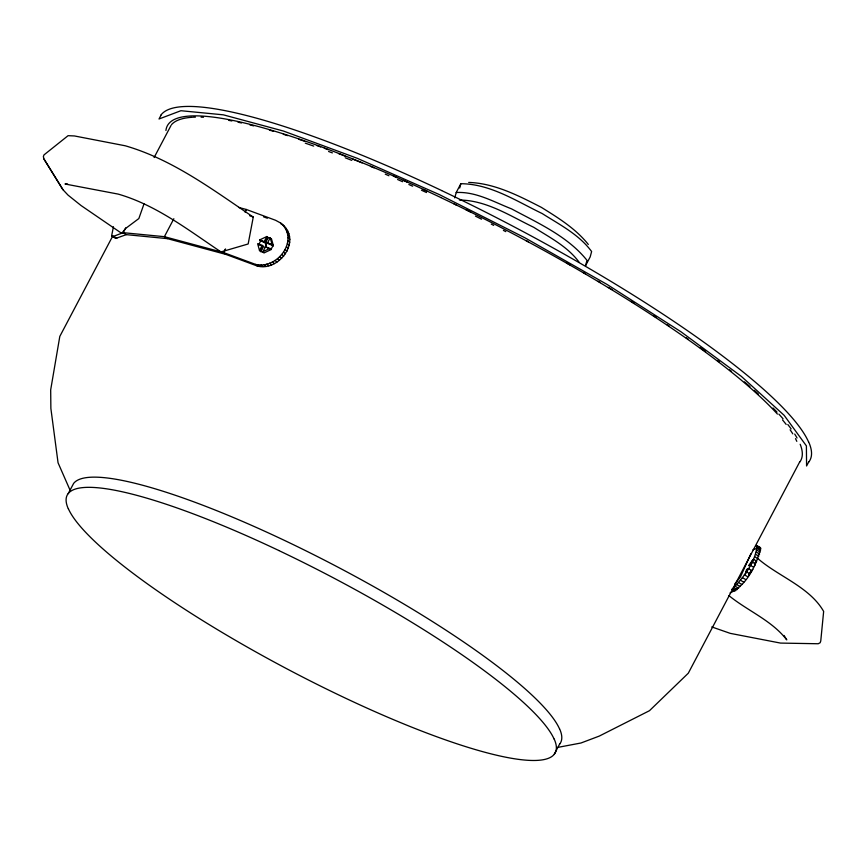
<?xml version="1.0" encoding="UTF-8"?>
<svg xmlns="http://www.w3.org/2000/svg" width="867" height="867" viewBox="0 0 867 867"><rect width="100%" height="100%" fill="white"/><g stroke="black" fill="none" stroke-linecap="round" stroke-linejoin="round"><path stroke-width="1.3" d="M111.68 235.575L113.512 236.333L123.179 232.681L164.383 236.68L223.632 252.6L255.57 264.392C276.237 269.604 298.356 242.153 282.718 224.878C301.608 241.004 279.055 271.772 257.391 266.05L225.799 254.378L167.439 238.642L126.246 234.643L115.972 238.36L111.68 235.575L113.425 226.753M735.942 590.557L732.648 588.682C743.875 577.086 755.482 562 757.075 545.69L755.861 545.56L760.662 548.172C756.403 565.197 746.758 585.366 730.057 592.941M144.02 203.864L138.839 218.56L125.693 228.4L121.716 233.364L81.054 205.533L68.016 195.097L62.933 189.678L44.033 159.138L43.35 156.656L43.979 154.911L68.081 135.675L74.443 135.956L125.26 145.786C172.609 159.474 212.989 189.873 253.262 217.064L248.168 243.974L221.009 251.929C188.507 230.232 156.353 205.067 118.183 194.1L64.982 183.988L67.615 184.032M454.763 197.893L456.215 192.517L460.854 183.706C490.299 183.847 516.429 201.155 542.168 213.542C559.67 224.64 579.037 234.513 591.63 251.528L590.189 256.892L585.539 265.703L586.992 260.328C567.592 236.236 538.19 223.177 511.519 208.86C493.735 201.924 475.907 191.412 456.215 192.517M459.705 188.009L460.854 183.706M745.284 574.041L746.617 569.435L747.983 568.925L745.815 573.011M754.745 565.674L756.078 561.068L754.463 564.135M750.876 553.731L740.418 576.978L734.761 584.022M258.875 244.841L260.577 240.831L266.96 243.248L265.064 247.073L266.537 247.507L265.15 242.532L267.849 237.417L271.208 238.653M161.186 114.899L159.029 118.985L180.91 110.716L223.361 114.834L283.487 131.058L357.204 158.282L439.482 194.652L524.708 237.688L607.073 284.452L680.985 331.779L741.383 376.419L784.158 415.336L806.397 445.887L806.581 465.98L808.738 461.894M112.623 236.236L59.801 336.418L50.687 389.836L50.871 408.422L58.056 462.783L70.487 491.145M154.12 157.523L171.102 125.325M125.704 227.891L123.179 232.681L126.246 234.643M173.855 218.722L164.383 236.68L167.439 238.642M68.2 493.691L73.597 483.461A273.853 50.85 27.8 0 1 284.105 540.239A277.212 51.467 27.8 0 1 559.497 728.822M223.632 252.6L225.528 249.002L223.686 252.644L225.799 254.378M245.101 211.884L246.358 209.489L275.554 220.272L280.594 223.014L284.539 226.536M245.155 211.927L246.358 209.489L238.631 207.419M259.493 250.487L262.192 245.372L257.618 243.681L259.493 250.487L260.761 251.647L262.918 247.55M265.432 242.782L264.175 241.633L266.863 236.518L268.131 237.666L265.432 242.782L259.591 239.942L266.863 236.518M262.853 251.733L265.551 246.618L271.393 249.458L264.121 252.882L262.853 251.733L270.136 248.309M273.376 245.719L267.524 242.868L270.222 237.753L272.108 244.559L273.376 245.719L271.49 238.902M554.295 754.171L559.692 743.94M799.591 462.111L688.3 673.204L649.47 710.702L599.281 736.083L580.988 742.997L557.579 747.43M750.952 564.796L753.64 559.681M750.876 570.952L748.72 575.049L752.773 569.413M752.935 549.786L757.921 547.901M759.167 547.424L760.662 548.172M468.7 182.428C494.569 183.23 518.737 195.758 541.387 207.376C558.272 217.866 575.818 228.715 588.314 244.461M459.412 200.039C486.344 200.169 510.24 215.991 533.779 227.327C549.786 237.482 567.506 246.51 579.026 262.072M263.839 252.622L260.479 251.387L263.178 246.271L258.594 244.581M263.579 216.837L267.339 218.224M249.62 215.71L253.262 217.064M259.591 239.942L264.175 241.633M267.524 242.868L272.108 244.559M268.51 243.768L273.094 245.459L271.122 249.208L267.675 247.929M711.764 626.928L730.22 633.354L780.517 643.086L818.21 643.747L820.128 642.761L820.756 641.016L823.65 611.419C809.615 586.818 777.883 576.252 757.52 558.261M756.577 545.43L760.37 547.554M757.433 547.272L760.727 549.147M757.281 548.583L760.576 550.458M756.913 550.22L760.207 552.084M756.327 552.138L759.622 554.002M755.536 554.306L758.831 556.181M754.561 556.701L757.856 558.576M753.412 559.269L756.707 561.144M752.112 561.979L755.406 563.853M750.248 565.295L753.542 567.17M748.308 568.579L751.602 570.453M746.335 571.765L749.63 573.629M744.352 574.799L747.647 576.674M742.39 577.66L745.685 579.524M740.472 580.283L743.778 582.147M738.641 582.624L741.946 584.499M736.917 584.672L740.223 586.547M735.335 586.385L738.63 588.249M733.894 587.728L737.199 589.593M113.512 236.333L116.807 238.208M112.06 236.236L115.972 238.36M731.596 589.246L734.891 591.121M280.821 223.643L282.414 224.672L280.594 223.014M728.887 595.586C747.462 610.791 771.836 620.436 786.77 639.868L784.05 635.489M284.517 227.035L286.338 228.693M285.969 229.441L287.79 231.099M287.053 232.063L288.874 233.722M287.746 234.849L289.567 236.507M288.028 237.753L289.849 239.411M287.909 240.733L289.73 242.392M287.389 243.725L289.21 245.383M286.457 246.694L288.277 248.341M285.156 249.566L286.977 251.224M283.639 252.102L285.46 253.76M281.851 254.486L283.672 256.144M279.803 256.697L281.623 258.355M265.551 246.618L266.537 247.507M277.527 258.691L279.347 260.349M262.192 245.372L263.46 246.531M275.056 260.447L276.876 262.105M272.433 261.932L274.254 263.59M269.691 263.135L271.512 264.793M266.863 264.023L268.683 265.681M264.001 264.608L265.822 266.267M261.14 264.868L262.961 266.516M258.312 264.793L260.133 266.451M255.57 264.392L257.391 266.05M44.033 159.138L62.933 189.678M161.099 114.845A364.812 67.734 27.8 0 1 441.628 190.534M808.64 441.834A364.812 67.734 27.8 0 1 808.835 461.938M441.65 190.577A369.288 68.569 27.8 0 1 808.488 441.758M440.761 197.557A358.418 66.542 27.8 0 1 777.417 414.079M782.522 419.91A358.418 66.542 27.8 0 1 786.152 424.407M790.108 429.772A358.418 66.542 27.8 0 1 792.785 433.847M795.505 438.637A358.418 66.542 27.8 0 1 796.806 441.346M165.933 130.516A354.072 65.74 27.8 0 1 440.75 197.503M305.282 143.163A346.106 64.266 27.8 0 1 313.691 146.09M328.582 151.476A346.106 64.266 27.8 0 1 332.386 152.895M345.25 157.805A346.106 64.266 27.8 0 1 351.774 160.362M385.251 174.159A346.106 64.266 27.8 0 1 388.936 175.741M397.606 179.512A346.106 64.266 27.8 0 1 402.591 181.712M408.866 184.508A346.106 64.266 27.8 0 1 412.638 186.199M421.47 190.22A346.106 64.266 27.8 0 1 426.531 192.539M475.441 216.121A350.355 65.047 27.8 0 1 481.532 219.178M491.264 224.12A350.355 65.047 27.8 0 1 493.691 225.366M503.38 230.384A350.355 65.047 27.8 0 1 505.797 231.641M171.666 124.48A354.072 65.74 27.8 0 1 192.29 117.273M193.308 117.208A354.072 65.74 27.8 0 1 195.411 117.132M201.068 117.153A354.072 65.74 27.8 0 1 203.485 117.24M228.758 120.372A354.072 65.74 27.8 0 1 231.912 120.957M238.013 122.204A354.072 65.74 27.8 0 1 241.503 122.962M249.945 124.935A354.072 65.74 27.8 0 1 253.695 125.878M269.431 130.137A354.072 65.74 27.8 0 1 273.528 131.329M283.292 134.287A354.072 65.74 27.8 0 1 287.562 135.631M298.801 139.294A354.072 65.74 27.8 0 1 304.718 141.299M316.888 145.558A354.072 65.74 27.8 0 1 320.617 146.913M324.388 148.279A354.072 65.74 27.8 0 1 328.181 149.688M338.455 153.557A354.072 65.74 27.8 0 1 344.958 156.06M352.826 159.16A354.072 65.74 27.8 0 1 362.081 162.888M370.458 166.323A354.072 65.74 27.8 0 1 374.024 167.797M393.401 176.055A354.072 65.74 27.8 0 1 397.086 177.659M403.274 180.379A354.072 65.74 27.8 0 1 407.002 182.037M423.237 189.385A354.072 65.74 27.8 0 1 426.998 191.119M800.176 444.262A354.072 65.74 27.8 0 1 799.688 462.154M453.972 203.886A358.418 66.542 27.8 0 1 456.367 205.035M465.958 209.716A358.418 66.542 27.8 0 1 470.77 212.09M525.998 240.538A358.418 66.542 27.8 0 1 528.393 241.828M566.671 262.972A358.418 66.542 27.8 0 1 570.226 264.999M583.123 272.422A358.418 66.542 27.8 0 1 585.453 273.777M598.067 281.211A358.418 66.542 27.8 0 1 600.332 282.566M608.352 287.378A358.418 66.542 27.8 0 1 611.95 289.556M630.959 301.293A358.418 66.542 27.8 0 1 634.471 303.493M653.935 315.978A358.418 66.542 27.8 0 1 656.167 317.441M667.113 324.702A358.418 66.542 27.8 0 1 669.259 326.133M686.046 337.631A358.418 66.542 27.8 0 1 688.409 339.279M699.972 347.504A358.418 66.542 27.8 0 1 705.575 351.59M717.464 360.444A358.418 66.542 27.8 0 1 719.556 362.027M729.613 369.841A358.418 66.542 27.8 0 1 731.553 371.379M744.417 381.87A358.418 66.542 27.8 0 1 749.966 386.595M754.236 390.323A358.418 66.542 27.8 0 1 758.354 393.997M773.028 407.999A358.418 66.542 27.8 0 1 776.995 412.118M778.869 414.123A358.418 66.542 27.8 0 1 783.085 418.837M787.821 424.527A358.418 66.542 27.8 0 1 791.148 428.894M794.703 434.074A358.418 66.542 27.8 0 1 797.044 437.998M559.616 728.887A273.853 50.85 27.8 0 1 559.757 743.973M278.73 550.502A277.212 51.467 27.8 0 1 554.1 739.052M68.276 508.745A273.853 50.85 27.8 0 1 278.719 550.469M68.395 508.799A277.212 51.467 27.8 0 0 343.765 697.35A273.853 50.85 27.8 0 0 554.219 739.117M752.654 560.06L749.955 565.176L748.589 565.696L752.654 560.06"/></g></svg>
